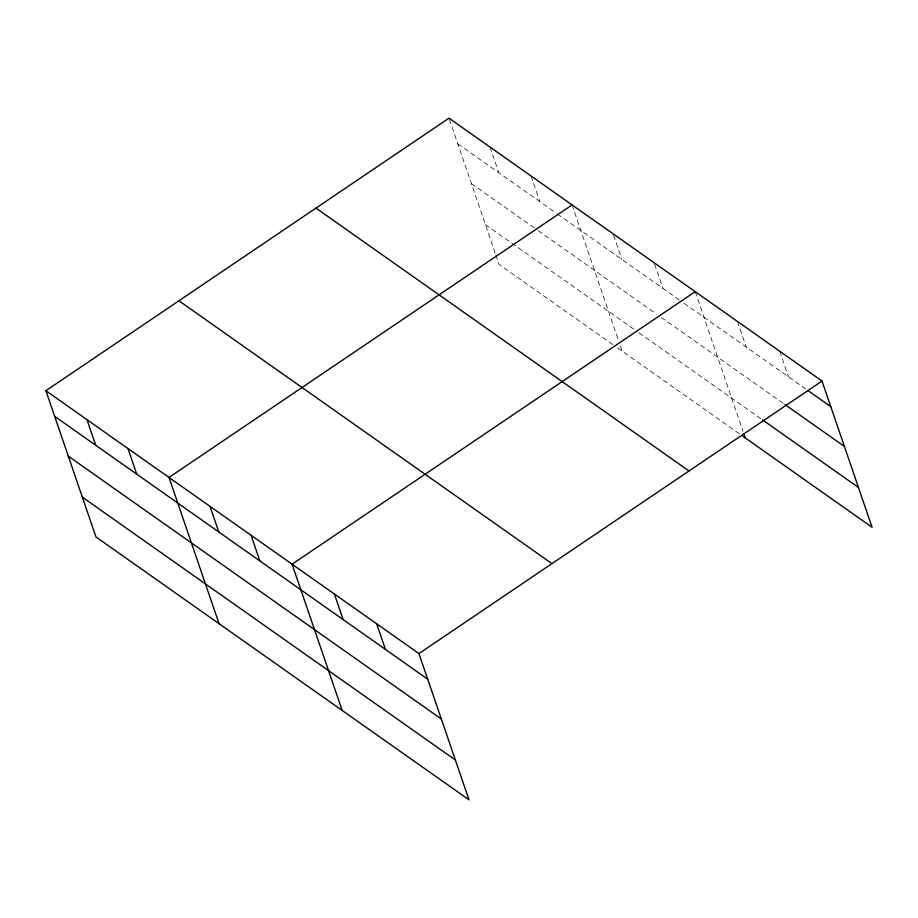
<?xml version="1.0" encoding="UTF-8"?>
<svg xmlns="http://www.w3.org/2000/svg" width="918" height="918" viewBox="0 0 918 918"><rect width="100%" height="100%" fill="white"/><g stroke="black" fill="none" stroke-linecap="round" stroke-linejoin="round"><path stroke-width="0.69" stroke-dasharray="4.59 3.44" d="M457.772 143.793L556.251 213.194M557.421 214.02L679.343 299.934M684.036 303.238L805.66 388.945M471.404 183.6L537.053 229.867M538.223 230.693L656.634 314.128M661.327 317.433L783.869 403.794M485.45 224.623L634.338 329.539M639.02 332.844L761.343 419.044M612.799 344.571L499.071 264.43L495.892 255.147M617.481 347.876L739.415 433.789M779.749 351.238L788.516 376.862M737.475 321.449L746.242 347.073M695.19 291.66L742.995 431.288M654.626 264.097L662.934 288.367M613.591 235.18L621.899 259.45M572.098 204.921L618.537 340.555M620.35 345.868L622.175 351.181M531.063 176.004L539.841 201.627M490.028 147.087L498.807 172.71M449.464 119.524L495.445 253.816"/><path stroke-width="1.38" d="M45.9 390.712L418.929 653.57L469.006 799.83L95.977 536.961L45.9 390.712L448.994 118.17L822.023 381.039L872.1 527.288L741.755 435.442M572.098 204.921L169.004 477.452L219.069 623.712M695.19 291.66L292.096 564.191L342.173 710.452M418.929 653.57L822.023 381.039M807.943 390.552L830.801 406.651M785.016 404.597L844.422 446.469M762.491 419.847L858.468 487.481M315.976 208.111L689.005 470.968M178.918 300.771L551.947 563.629M54.667 416.324L427.696 679.182M68.299 456.143L441.329 719.001M82.345 497.154L455.374 760.012M743.913 433.939L745.267 437.92M376.644 623.781L385.422 649.393M334.37 593.98L343.148 619.604M251.062 535.274L259.84 560.898M210.027 506.369L218.805 531.981M127.969 448.535L136.736 474.158M86.935 419.618L95.702 445.241"/></g></svg>
